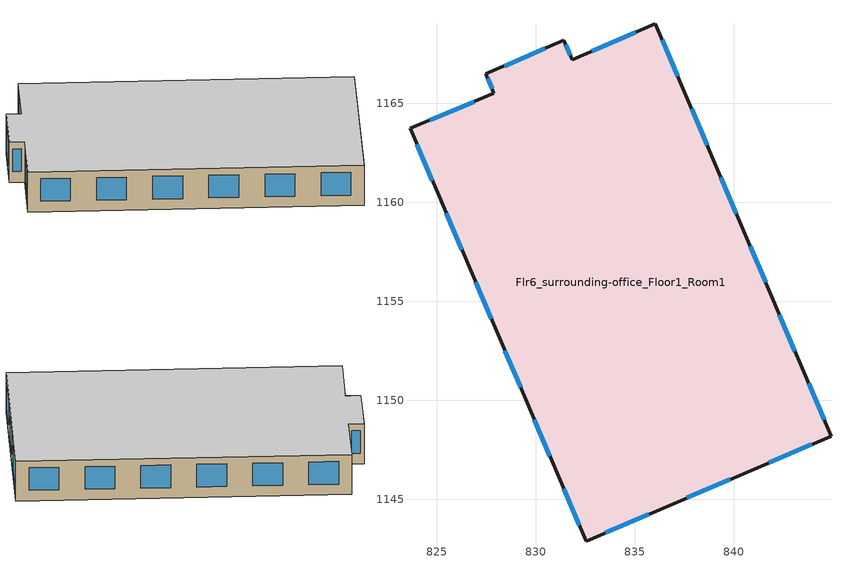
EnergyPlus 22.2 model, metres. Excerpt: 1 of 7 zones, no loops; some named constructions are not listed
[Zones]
Flr6_surrounding-office_Floor1_Room1
 floor adiabatic (Generic Interior Floor): 836.04,1169 844.91,1148.2 832.55,1142.89 823.66,1163.73 827.9,1165.5 827.48,1166.47 831.42,1168.16 831.85,1167.18 z67.53
 wall outside (Typical Insulated Steel Framed Exterior Wall-R19): 832.55,1142.89 844.91,1148.2 836.04,1169 831.85,1167.18 831.42,1168.16 827.48,1166.47 827.9,1165.5 823.66,1163.73 832.55,1142.89 z67.53:70.53
 window (U 0.36 SHGC 0.38 Simple Glazing Window): 833.52,1143.31 835.7,1144.24 / 837.64,1145.08 839.82,1146.01 / 841.76,1146.85 843.94,1147.78 / 844.56,1149.01 843.78,1150.85 / 843.08,1152.48 842.3,1154.32 / 841.6,1155.95 840.82,1157.79 / 840.13,1159.42 839.34,1161.25 / 838.65,1162.88 837.87,1164.72 / 837.17,1166.35 836.39,1168.19 / 835.05,1168.57 832.83,1167.61 / 831.75,1167.41 831.52,1167.93 / 830.5,1167.77 828.4,1166.87 / 827.58,1166.24 827.8,1165.73 / 826.9,1165.08 824.66,1164.15 / 824.01,1162.91 824.79,1161.07 / 825.49,1159.44 826.28,1157.6 / 826.97,1155.97 827.76,1154.13 / 828.45,1152.49 829.24,1150.65 / 829.94,1149.02 830.72,1147.18 / 831.42,1145.55 832.2,1143.71 z68.33:70.03
 ceiling adiabatic (Generic Interior Ceiling): 827.48,1166.47 827.9,1165.5 823.66,1163.73 832.55,1142.89 844.91,1148.2 836.04,1169 831.85,1167.18 831.42,1168.16 z70.53
[AirflowNetwork:MultiZone:Surface] WindowDoor Opening Factor or Crack Factor=1; Ventilation Control Mode=ZoneLevel; Minimum Venting Open Factor=0; Indoor and Outdoor Temperature Difference Lower Limit For Maximum Venting Open Factor=0; Indoor and Outdoor Temperature Difference Upper Limit for Minimum Venting Open Factor=100; Indoor and Outdoor Enthalpy Difference Lower Limit For Maximum Venting Open Factor=0; Indoor and Outdoor Enthalpy Difference Upper Limit for Minimum Venting Open Factor=300000
Name | Leakage Component
Flr6_surrounding-office_Floor1_Room1..Face3_Glz0 | Airflow Network Simple Opening 110
Flr6_surrounding-office_Floor1_Room1..Face4_Glz0 | Airflow Network Simple Opening 111
Flr6_surrounding-office_Floor1_Room1..Face8_Glz0 | Airflow Network Simple Opening 115
Flr6_surrounding-office_Floor1_Room1..Face8_Glz1 | Airflow Network Simple Opening 116
Flr6_surrounding-office_Floor1_Room1..Face8_Glz2 | Airflow Network Simple Opening 117
Flr6_surrounding-office_Floor1_Room1..Face8_Glz3 | Airflow Network Simple Opening 118
Flr6_surrounding-office_Floor1_Room1..Face8_Glz4 | Airflow Network Simple Opening 119
Flr6_surrounding-office_Floor1_Room1..Face8_Glz5 | Airflow Network Simple Opening 120
[AirflowNetwork:MultiZone:ReferenceCrackConditions]
Reference Crack Conditions: Reference Temperature=20; Reference Barometric Pressure=101325; Reference Humidity Ratio=0
[AirflowNetwork:MultiZone:Surface:Crack] Air Mass Flow Exponent=0.7; Reference Crack Conditions=Reference Crack Conditions
Name | Air Mass Flow Coefficient at Reference Conditions
Airflow Network Crack 1; Airflow Network Crack 17; Airflow Network Crack 25; Airflow Network Crack 33; Airflow Network Crack 41; Airflow Network Crack 9 | 0.00282386
Airflow Network Crack 10; Airflow Network Crack 18; Airflow Network Crack 2; Airflow Network Crack 26; Airflow Network Crack 34; Airflow Network Crack 42 | 0.00474886
Airflow Network Crack 11; Airflow Network Crack 19; Airflow Network Crack 27; Airflow Network Crack 3; Airflow Network Crack 35; Airflow Network Crack 43 | 0.000960395
Airflow Network Crack 12; Airflow Network Crack 20; Airflow Network Crack 28; Airflow Network Crack 36; Airflow Network Crack 4; Airflow Network Crack 44 | 0.00022407
Airflow Network Crack 13; Airflow Network Crack 21; Airflow Network Crack 29; Airflow Network Crack 37; Airflow Network Crack 45; Airflow Network Crack 5 | 0.000902095
Airflow Network Crack 14; Airflow Network Crack 22; Airflow Network Crack 30; Airflow Network Crack 38; Airflow Network Crack 46; Airflow Network Crack 6 | 0.000223189
Airflow Network Crack 15; Airflow Network Crack 23; Airflow Network Crack 31; Airflow Network Crack 39; Airflow Network Crack 47; Airflow Network Crack 7 | 0.000964158
Airflow Network Crack 16; Airflow Network Crack 24; Airflow Network Crack 32; Airflow Network Crack 40; Airflow Network Crack 48; Airflow Network Crack 8 | 0.00475777
Airflow Network Crack 49 | 0.00718423
Airflow Network Crack 50 | 0.00426403
Airflow Network Crack 51 | 0.00717079
Airflow Network Crack 52 | 0.0014502
Airflow Network Crack 53 | 0.000338345
Airflow Network Crack 54 | 0.00136216
Airflow Network Crack 55 | 0.000337015
Airflow Network Crack 56 | 0.00145588
[AIRFLOWNETWORK:MULTIZONE:COMPONENT:DETAILEDOPENING] Air Mass Flow Coefficient When Opening is Closed=0.00014; Air Mass Flow Exponent When Opening is Closed=0.65; Type of Rectangular Large Vertical Opening LVO=NonPivoted; Extra Crack Length or Height of Pivoting Axis=0; Number of Sets of Opening Factor Data=2; Opening Factor 1=0; Discharge Coefficient for Opening Factor 1=0.65; Width Factor for Opening Factor 1=0; Height Factor for Opening Factor 1=0; Start Height Factor for Opening Factor 1=0; Opening Factor 2=1; Discharge Coefficient for Opening Factor 2=0.65; Width Factor for Opening Factor 2=1e-08; Height Factor for Opening Factor 2=1; Start Height Factor for Opening Factor 2=0; Opening Factor 3=0; Discharge Coefficient for Opening Factor 3=0; Width Factor for Opening Factor 3=0; Height Factor for Opening Factor 3=0; Start Height Factor for Opening Factor 3=0; Opening Factor 4=0; Discharge Coefficient for Opening Factor 4=0; Width Factor for Opening Factor 4=0; Height Factor for Opening Factor 4=0; Start Height Factor for Opening Factor 4=0
Flr6_surrounding-office_Floor1_Room1..Face1_Glz0; Flr6_surrounding-office_Floor1_Room1..Face1_Glz1; Flr6_surrounding-office_Floor1_Room1..Face1_Glz2; Flr6_surrounding-office_Floor1_Room1..Face2_Glz0; Flr6_surrounding-office_Floor1_Room1..Face2_Glz1; Flr6_surrounding-office_Floor1_Room1..Face2_Glz2; Flr6_surrounding-office_Floor1_Room1..Face2_Glz3; Flr6_surrounding-office_Floor1_Room1..Face2_Glz4; Flr6_surrounding-office_Floor1_Room1..Face2_Glz5; Flr6_surrounding-office_Floor1_Room1..Face3_Glz0; Flr6_surrounding-office_Floor1_Room1..Face4_Glz0; Flr6_surrounding-office_Floor1_Room1..Face5_Glz0; Flr6_surrounding-office_Floor1_Room1..Face6_Glz0; Flr6_surrounding-office_Floor1_Room1..Face7_Glz0; Flr6_surrounding-office_Floor1_Room1..Face8_Glz0; Flr6_surrounding-office_Floor1_Room1..Face8_Glz1; Flr6_surrounding-office_Floor1_Room1..Face8_Glz2; Flr6_surrounding-office_Floor1_Room1..Face8_Glz3; Flr6_surrounding-office_Floor1_Room1..Face8_Glz4; Flr6_surrounding-office_Floor1_Room1..Face8_Glz5
[AirflowNetwork:MultiZone:Component:SimpleOpening] Air Mass Flow Coefficient When Opening is Closed=0.00014; Air Mass Flow Exponent When Opening is Closed=0.65; Minimum Density Difference for TwoWay Flow=0.0001; Discharge Coefficient=0.45
Airflow Network Simple Opening 1; Airflow Network Simple Opening 10; Airflow Network Simple Opening 100; Airflow Network Simple Opening 101; Airflow Network Simple Opening 102; Airflow Network Simple Opening 103; Airflow Network Simple Opening 104; Airflow Network Simple Opening 105; Airflow Network Simple Opening 106; Airflow Network Simple Opening 107; Airflow Network Simple Opening 108; Airflow Network Simple Opening 109; Airflow Network Simple Opening 11; Airflow Network Simple Opening 110; Airflow Network Simple Opening 111; Airflow Network Simple Opening 112; Airflow Network Simple Opening 113; Airflow Network Simple Opening 114; Airflow Network Simple Opening 115; Airflow Network Simple Opening 116; Airflow Network Simple Opening 117; Airflow Network Simple Opening 118; Airflow Network Simple Opening 119; Airflow Network Simple Opening 12; Airflow Network Simple Opening 120; Airflow Network Simple Opening 121; Airflow Network Simple Opening 122; Airflow Network Simple Opening 123; Airflow Network Simple Opening 124; Airflow Network Simple Opening 125; Airflow Network Simple Opening 126; Airflow Network Simple Opening 127; Airflow Network Simple Opening 128; Airflow Network Simple Opening 129; Airflow Network Simple Opening 13; Airflow Network Simple Opening 130; Airflow Network Simple Opening 131; Airflow Network Simple Opening 132; Airflow Network Simple Opening 133; Airflow Network Simple Opening 134; Airflow Network Simple Opening 135; Airflow Network Simple Opening 136; Airflow Network Simple Opening 137; Airflow Network Simple Opening 138; Airflow Network Simple Opening 139; Airflow Network Simple Opening 14; Airflow Network Simple Opening 140; Airflow Network Simple Opening 15; Airflow Network Simple Opening 16; Airflow Network Simple Opening 17; Airflow Network Simple Opening 18; Airflow Network Simple Opening 19; Airflow Network Simple Opening 2; Airflow Network Simple Opening 20; Airflow Network Simple Opening 21; Airflow Network Simple Opening 22; Airflow Network Simple Opening 23; Airflow Network Simple Opening 24; Airflow Network Simple Opening 25; Airflow Network Simple Opening 26; Airflow Network Simple Opening 27; Airflow Network Simple Opening 28; Airflow Network Simple Opening 29; Airflow Network Simple Opening 3; Airflow Network Simple Opening 30; Airflow Network Simple Opening 31; Airflow Network Simple Opening 32; Airflow Network Simple Opening 33; Airflow Network Simple Opening 34; Airflow Network Simple Opening 35; Airflow Network Simple Opening 36; Airflow Network Simple Opening 37; Airflow Network Simple Opening 38; Airflow Network Simple Opening 39; Airflow Network Simple Opening 4; Airflow Network Simple Opening 40; Airflow Network Simple Opening 41; Airflow Network Simple Opening 42; Airflow Network Simple Opening 43; Airflow Network Simple Opening 44; Airflow Network Simple Opening 45; Airflow Network Simple Opening 46; Airflow Network Simple Opening 47; Airflow Network Simple Opening 48; Airflow Network Simple Opening 49; Airflow Network Simple Opening 5; Airflow Network Simple Opening 50; Airflow Network Simple Opening 51; Airflow Network Simple Opening 52; Airflow Network Simple Opening 53; Airflow Network Simple Opening 54; Airflow Network Simple Opening 55; Airflow Network Simple Opening 56; Airflow Network Simple Opening 57; Airflow Network Simple Opening 58; Airflow Network Simple Opening 59; Airflow Network Simple Opening 6; Airflow Network Simple Opening 60; Airflow Network Simple Opening 61; Airflow Network Simple Opening 62; Airflow Network Simple Opening 63; Airflow Network Simple Opening 64; Airflow Network Simple Opening 65; Airflow Network Simple Opening 66; Airflow Network Simple Opening 67; Airflow Network Simple Opening 68; Airflow Network Simple Opening 69; Airflow Network Simple Opening 7; Airflow Network Simple Opening 70; Airflow Network Simple Opening 71; Airflow Network Simple Opening 72; Airflow Network Simple Opening 73; Airflow Network Simple Opening 74; Airflow Network Simple Opening 75; Airflow Network Simple Opening 76; Airflow Network Simple Opening 77; Airflow Network Simple Opening 78; Airflow Network Simple Opening 79; Airflow Network Simple Opening 8; Airflow Network Simple Opening 80; Airflow Network Simple Opening 81; Airflow Network Simple Opening 82; Airflow Network Simple Opening 83; Airflow Network Simple Opening 84; Airflow Network Simple Opening 85; Airflow Network Simple Opening 86; Airflow Network Simple Opening 87; Airflow Network Simple Opening 88; Airflow Network Simple Opening 89; Airflow Network Simple Opening 9; Airflow Network Simple Opening 90; Airflow Network Simple Opening 91; Airflow Network Simple Opening 92; Airflow Network Simple Opening 93; Airflow Network Simple Opening 94; Airflow Network Simple Opening 95; Airflow Network Simple Opening 96; Airflow Network Simple Opening 97; Airflow Network Simple Opening 98; Airflow Network Simple Opening 99
[AIRFLOWNETWORK:MULTIZONE:EXTERNALNODE] External Node Height=6.5; Symmetric Wind Pressure Coefficient Curve=No; Wind Angle Type=Absolute
Name | Wind Pressure Coefficient Curve
Flr6_surrounding-office_Floor1_Room1..Face1_Glz0 | Flr6_surrounding-office_Floor1_Room1..Face1_Glz0
Flr6_surrounding-office_Floor1_Room1..Face1_Glz1 | Flr6_surrounding-office_Floor1_Room1..Face1_Glz1
Flr6_surrounding-office_Floor1_Room1..Face1_Glz2 | Flr6_surrounding-office_Floor1_Room1..Face1_Glz2
Flr6_surrounding-office_Floor1_Room1..Face2_Glz0 | Flr6_surrounding-office_Floor1_Room1..Face2_Glz0
Flr6_surrounding-office_Floor1_Room1..Face2_Glz1 | Flr6_surrounding-office_Floor1_Room1..Face2_Glz1
Flr6_surrounding-office_Floor1_Room1..Face2_Glz2 | Flr6_surrounding-office_Floor1_Room1..Face2_Glz2
Flr6_surrounding-office_Floor1_Room1..Face2_Glz3 | Flr6_surrounding-office_Floor1_Room1..Face2_Glz3
Flr6_surrounding-office_Floor1_Room1..Face2_Glz4 | Flr6_surrounding-office_Floor1_Room1..Face2_Glz4
Flr6_surrounding-office_Floor1_Room1..Face2_Glz5 | Flr6_surrounding-office_Floor1_Room1..Face2_Glz5
Flr6_surrounding-office_Floor1_Room1..Face3_Glz0 | Flr6_surrounding-office_Floor1_Room1..Face3_Glz0
Flr6_surrounding-office_Floor1_Room1..Face4_Glz0 | Flr6_surrounding-office_Floor1_Room1..Face4_Glz0
Flr6_surrounding-office_Floor1_Room1..Face5_Glz0 | Flr6_surrounding-office_Floor1_Room1..Face5_Glz0
Flr6_surrounding-office_Floor1_Room1..Face6_Glz0 | Flr6_surrounding-office_Floor1_Room1..Face6_Glz0
Flr6_surrounding-office_Floor1_Room1..Face7_Glz0 | Flr6_surrounding-office_Floor1_Room1..Face7_Glz0
Flr6_surrounding-office_Floor1_Room1..Face8_Glz0 | Flr6_surrounding-office_Floor1_Room1..Face8_Glz0
Flr6_surrounding-office_Floor1_Room1..Face8_Glz1 | Flr6_surrounding-office_Floor1_Room1..Face8_Glz1
Flr6_surrounding-office_Floor1_Room1..Face8_Glz2 | Flr6_surrounding-office_Floor1_Room1..Face8_Glz2
Flr6_surrounding-office_Floor1_Room1..Face8_Glz3 | Flr6_surrounding-office_Floor1_Room1..Face8_Glz3
Flr6_surrounding-office_Floor1_Room1..Face8_Glz4 | Flr6_surrounding-office_Floor1_Room1..Face8_Glz4
Flr6_surrounding-office_Floor1_Room1..Face8_Glz5 | Flr6_surrounding-office_Floor1_Room1..Face8_Glz5
Flr6_surrounding-office_Floor1_Room1..Face1 | Flr6_surrounding-office_Floor1_Room1..Face1
Flr6_surrounding-office_Floor1_Room1..Face2 | Flr6_surrounding-office_Floor1_Room1..Face2
Flr6_surrounding-office_Floor1_Room1..Face3 | Flr6_surrounding-office_Floor1_Room1..Face3
Flr6_surrounding-office_Floor1_Room1..Face4 | Flr6_surrounding-office_Floor1_Room1..Face4
Flr6_surrounding-office_Floor1_Room1..Face5 | Flr6_surrounding-office_Floor1_Room1..Face5
Flr6_surrounding-office_Floor1_Room1..Face6 | Flr6_surrounding-office_Floor1_Room1..Face6
Flr6_surrounding-office_Floor1_Room1..Face7 | Flr6_surrounding-office_Floor1_Room1..Face7
Flr6_surrounding-office_Floor1_Room1..Face8 | Flr6_surrounding-office_Floor1_Room1..Face8
[AIRFLOWNETWORK:MULTIZONE:WINDPRESSURECOEFFICIENTARRAY]
Cp Data: Wind Direction 1=0; Wind Direction 2=45; Wind Direction 3=90; Wind Direction 4=135; Wind Direction 5=180; Wind Direction 6=225; Wind Direction 7=270; Wind Direction 8=315
[AIRFLOWNETWORK:MULTIZONE:WINDPRESSURECOEFFICIENTVALUES] AirflowNetworkMultiZoneWindPressureCoefficientArray=Cp Data; Wind Pressure Coefficient Value 1=-2.32042; Wind Pressure Coefficient Value 2=-2.00348; Wind Pressure Coefficient Value 3=-1.20757; Wind Pressure Coefficient Value 4=-1.53832; Wind Pressure Coefficient Value 5=-2.19603; Wind Pressure Coefficient Value 6=-2.47096; Wind Pressure Coefficient Value 7=-2.30617; Wind Pressure Coefficient Value 8=-2.24678
Flr6_surrounding-office_Floor1_Room1..Face1_Glz0; Flr6_surrounding-office_Floor1_Room1..Face1_Glz1; Flr6_surrounding-office_Floor1_Room1..Face1_Glz2; Flr6_surrounding-office_Floor1_Room1..Face2_Glz0; Flr6_surrounding-office_Floor1_Room1..Face2_Glz1; Flr6_surrounding-office_Floor1_Room1..Face2_Glz2; Flr6_surrounding-office_Floor1_Room1..Face2_Glz3; Flr6_surrounding-office_Floor1_Room1..Face2_Glz4; Flr6_surrounding-office_Floor1_Room1..Face2_Glz5; Flr6_surrounding-office_Floor1_Room1..Face3_Glz0; Flr6_surrounding-office_Floor1_Room1..Face4_Glz0; Flr6_surrounding-office_Floor1_Room1..Face5_Glz0; Flr6_surrounding-office_Floor1_Room1..Face6_Glz0; Flr6_surrounding-office_Floor1_Room1..Face7_Glz0; Flr6_surrounding-office_Floor1_Room1..Face8_Glz0; Flr6_surrounding-office_Floor1_Room1..Face8_Glz1; Flr6_surrounding-office_Floor1_Room1..Face8_Glz2; Flr6_surrounding-office_Floor1_Room1..Face8_Glz3; Flr6_surrounding-office_Floor1_Room1..Face8_Glz4; Flr6_surrounding-office_Floor1_Room1..Face8_Glz5; Flr6_surrounding-office_Floor1_Room1..Face1; Flr6_surrounding-office_Floor1_Room1..Face2; Flr6_surrounding-office_Floor1_Room1..Face3; Flr6_surrounding-office_Floor1_Room1..Face4; Flr6_surrounding-office_Floor1_Room1..Face5; Flr6_surrounding-office_Floor1_Room1..Face6; Flr6_surrounding-office_Floor1_Room1..Face7; Flr6_surrounding-office_Floor1_Room1..Face8
